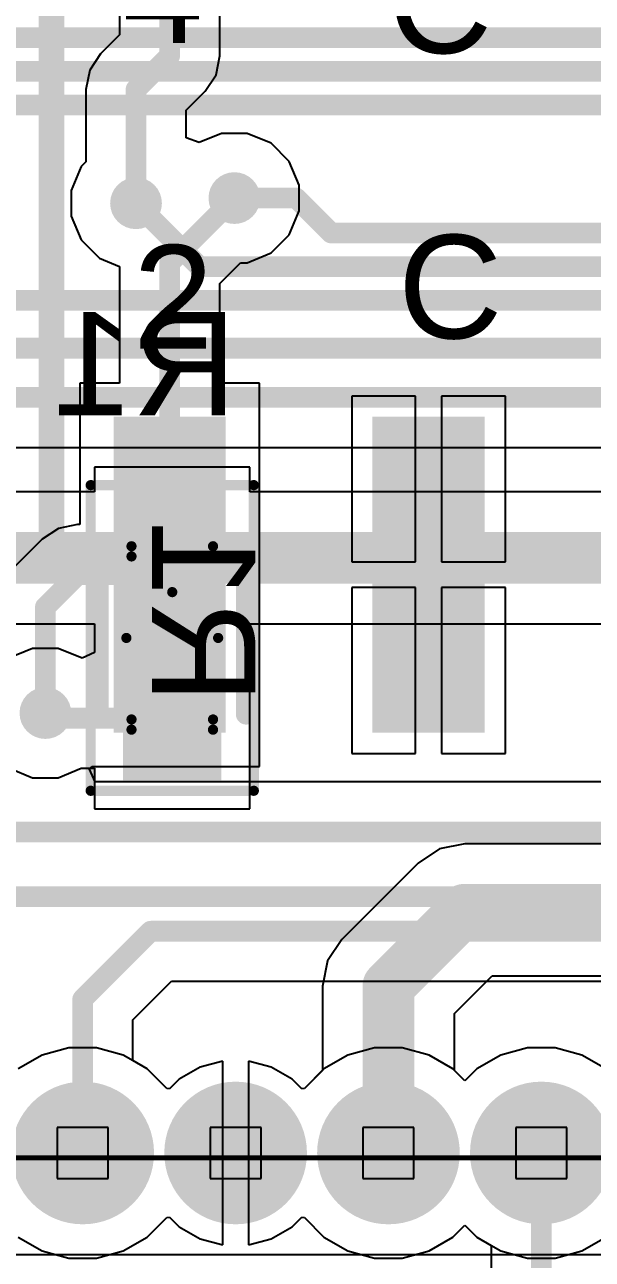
# Model space of a CAD drawing. Header units: inches. Extents: x -0.27 to 1.97, y -0.26 to 0.99.
# Drawn here: x 0.824 to 1.0433, y 0.1569 to 0.634 of the extents above; entities that cross this region are included whole.
import ezdxf

# ---------------------------------------------------------------- set-up
doc = ezdxf.new("R2010")
doc.units = ezdxf.units.IN
doc.header["$MEASUREMENT"] = 0
for name, color, linetype in [('Bottom Layer', 5, 'Continuous'), ('Bottom Overlay', 54, 'Continuous'), ('Bottom Paste', 16, 'Continuous'), ('Bottom Solder', 6, 'Continuous'), ('Mechanical 10', 56, 'Continuous'), ('Mechanical 12', 56, 'Continuous'), ('Mechanical 14', 56, 'Continuous'), ('Mechanical 15', 56, 'Continuous'), ('Mechanical 3', 76, 'Continuous'), ('Mechanical 6', 56, 'Continuous'), ('Multi-Layer', 9, 'Continuous'), ('Pad Holes', 156, 'Continuous'), ('Top Layer', 1, 'Continuous'), ('Top Overlay', 2, 'Continuous'), ('Top Paste', 8, 'Continuous'), ('Top Solder', 216, 'Continuous'), ('Via Holes', 16, 'Continuous')]:
    doc.layers.add(name, color=color, linetype=linetype)
doc.styles.add('Arial', font='', dxfattribs={"height": 0.2})
doc.styles.get('Arial').set_extended_font_data('Arial')

# ---------------------------------------------------------------- blocks, each defined once
blk = doc.blocks.new('SW_SMD_SM_STAR_10S_14')
at = {"layer": 'Top Layer'}
for points in [[(-0.119685, 0.212595), (-0.080315, 0.212595), (-0.080315, 0.094485), (-0.119685, 0.094485)], [(-0.019685, 0.212595), (0.019685, 0.212595), (0.019685, 0.094485), (-0.019685, 0.094485)], [(0.080315, 0.212595), (0.119685, 0.212595), (0.119685, 0.094485), (0.080315, 0.094485)], [(-0.119685, -0.094485), (-0.080315, -0.094485), (-0.080315, -0.212595), (-0.119685, -0.212595)], [(-0.019685, -0.094485), (0.019685, -0.094485), (0.019685, -0.212595), (-0.019685, -0.212595)], [(0.080315, -0.094485), (0.119685, -0.094485), (0.119685, -0.212595), (0.080315, -0.212595)]]:
    blk.add_hatch(color=1, dxfattribs=at).paths.add_polyline_path(points)
at = {"layer": 'Top Paste'}
for points in [[(-0.119685, 0.212595), (-0.080315, 0.212595), (-0.080315, 0.094485), (-0.119685, 0.094485)], [(-0.019685, 0.212595), (0.019685, 0.212595), (0.019685, 0.094485), (-0.019685, 0.094485)], [(0.080315, 0.212595), (0.119685, 0.212595), (0.119685, 0.094485), (0.080315, 0.094485)], [(-0.119685, -0.094485), (-0.080315, -0.094485), (-0.080315, -0.212595), (-0.119685, -0.212595)], [(-0.019685, -0.094485), (0.019685, -0.094485), (0.019685, -0.212595), (-0.019685, -0.212595)], [(0.080315, -0.094485), (0.119685, -0.094485), (0.119685, -0.212595), (0.080315, -0.212595)]]:
    blk.add_hatch(color=8, dxfattribs=at).paths.add_polyline_path(points)
at = {"layer": 'Top Solder'}
for points in [[(-0.121654, 0.214564), (-0.078346, 0.214564), (-0.078346, 0.092516), (-0.121654, 0.092516)], [(-0.021654, 0.214564), (0.021654, 0.214564), (0.021654, 0.092516), (-0.021654, 0.092516)], [(0.078346, 0.214564), (0.121654, 0.214564), (0.121654, 0.092516), (0.078346, 0.092516)], [(-0.121654, -0.092516), (-0.078346, -0.092516), (-0.078346, -0.214564), (-0.121654, -0.214564)], [(-0.021654, -0.092516), (0.021654, -0.092516), (0.021654, -0.214564), (-0.021654, -0.214564)], [(0.078346, -0.092516), (0.121654, -0.092516), (0.121654, -0.214564), (0.078346, -0.214564)]]:
    blk.add_hatch(color=216, dxfattribs=at).paths.add_polyline_path(points)
at = {"layer": 'Top Overlay'}
for points in [[(0.14174, 0.17323, 0.01, 0.01, 1), (0.13386, 0.17323, 0.01, 0.01, 1)], [(0.13136, 0.17323, 0.005, 0.005, 1), (0.13636, 0.17323, 0.005, 0.005, 1)], [(0.13924, 0.17323, 0.005, 0.005, 1), (0.14424, 0.17323, 0.005, 0.005, 1)], [(-0.148169, 0.145669, 0.005, 0.005, 1), (-0.143169, 0.145669, 0.005, 0.005, 1)], [(-0.148169, 0.145669, 0.005, 0.005, 1), (-0.143169, 0.145669, 0.005, 0.005, 1)], [(-0.131285, 0.145669, 0.005, 0.005, 1), (-0.126285, 0.145669, 0.005, 0.005, 1)], [(-0.073715, 0.145669, 0.005, 0.005, 1), (-0.068715, 0.145669, 0.005, 0.005, 1)], [(-0.031285, 0.145669, 0.005, 0.005, 1), (-0.026285, 0.145669, 0.005, 0.005, 1)], [(0.026285, 0.145669, 0.005, 0.005, 1), (0.031285, 0.145669, 0.005, 0.005, 1)], [(0.068715, 0.145669, 0.005, 0.005, 1), (0.073715, 0.145669, 0.005, 0.005, 1)], [(0.126285, 0.145669, 0.005, 0.005, 1), (0.131285, 0.145669, 0.005, 0.005, 1)], [(0.143169, 0.145669, 0.005, 0.005, 1), (0.148169, 0.145669, 0.005, 0.005, 1)], [(0.143169, 0.145669, 0.005, 0.005, 1), (0.148169, 0.145669, 0.005, 0.005, 1)], [(-0.148169, -0.145669, 0.005, 0.005, 1), (-0.143169, -0.145669, 0.005, 0.005, 1)], [(-0.148169, -0.145669, 0.005, 0.005, 1), (-0.143169, -0.145669, 0.005, 0.005, 1)], [(-0.131285, -0.145669, 0.005, 0.005, 1), (-0.126285, -0.145669, 0.005, 0.005, 1)], [(-0.073715, -0.145669, 0.005, 0.005, 1), (-0.068715, -0.145669, 0.005, 0.005, 1)], [(-0.031285, -0.145669, 0.005, 0.005, 1), (-0.026285, -0.145669, 0.005, 0.005, 1)], [(0.026285, -0.145669, 0.005, 0.005, 1), (0.031285, -0.145669, 0.005, 0.005, 1)], [(0.068715, -0.145669, 0.005, 0.005, 1), (0.073715, -0.145669, 0.005, 0.005, 1)], [(0.126285, -0.145669, 0.005, 0.005, 1), (0.131285, -0.145669, 0.005, 0.005, 1)], [(0.143169, -0.145669, 0.005, 0.005, 1), (0.148169, -0.145669, 0.005, 0.005, 1)], [(0.143169, -0.145669, 0.005, 0.005, 1), (0.148169, -0.145669, 0.005, 0.005, 1)]]:
    blk.add_lwpolyline(points, format="xyseb", close=True, dxfattribs=at)
for points in [[(-0.145669, 0.145669, 0.01, 0.01, 0), (-0.128785, 0.145669, 0.01, 0.01, 0)], [(-0.145669, -0.145669, 0.01, 0.01, 0), (-0.145669, 0.145669, 0.01, 0.01, 0)], [(-0.071215, 0.145669, 0.01, 0.01, 0), (-0.028785, 0.145669, 0.01, 0.01, 0)], [(0.028785, 0.145669, 0.01, 0.01, 0), (0.071215, 0.145669, 0.01, 0.01, 0)], [(0.128785, 0.145669, 0.01, 0.01, 0), (0.145669, 0.145669, 0.01, 0.01, 0)], [(0.145669, -0.145669, 0.01, 0.01, 0), (0.145669, 0.145669, 0.01, 0.01, 0)], [(-0.145669, -0.145669, 0.01, 0.01, 0), (-0.128785, -0.145669, 0.01, 0.01, 0)], [(-0.071215, -0.145669, 0.01, 0.01, 0), (-0.028785, -0.145669, 0.01, 0.01, 0)], [(0.028785, -0.145669, 0.01, 0.01, 0), (0.071215, -0.145669, 0.01, 0.01, 0)], [(0.128785, -0.145669, 0.01, 0.01, 0), (0.145669, -0.145669, 0.01, 0.01, 0)]]:
    blk.add_lwpolyline(points, format="xyseb", dxfattribs=at)
at = {"layer": 'Top Overlay', "style": 'Arial'}
for s, p in [('4', (-0.11811, 0.051957)), ('C', (-0.01575, 0.048017)), ('1', (0.09449, 0.048017)), ('C', (-0.01181, -0.062223)), ('8', (0.09055, -0.062223)), ('2', (-0.11417, -0.066153))]:
    blk.add_text(s, height=0.04, dxfattribs=at).set_placement(p)
blk = doc.blocks.new('RESC1608X055N_0603_B_31')
at = {"layer": 'Bottom Layer'}
for points in [[(-0.05098, 0.015), (-0.01098, 0.015), (-0.01098, -0.015), (-0.05098, -0.015)], [(0.01098, 0.015), (0.05098, 0.015), (0.05098, -0.015), (0.01098, -0.015)]]:
    blk.add_hatch(color=5, dxfattribs=at).paths.add_polyline_path(points)
at = {"layer": 'Bottom Paste'}
for points in [[(-0.05098, 0.015), (-0.01098, 0.015), (-0.01098, -0.015), (-0.05098, -0.015)], [(0.01098, 0.015), (0.05098, 0.015), (0.05098, -0.015), (0.01098, -0.015)]]:
    blk.add_hatch(color=16, dxfattribs=at).paths.add_polyline_path(points)
at = {"layer": 'Bottom Solder'}
for points in [[(-0.05498, 0.019), (-0.00698, 0.019), (-0.00698, -0.019), (-0.05498, -0.019)], [(0.00698, 0.019), (0.05498, 0.019), (0.05498, -0.019), (0.00698, -0.019)]]:
    blk.add_hatch(color=6, dxfattribs=at).paths.add_polyline_path(points)
at = {"layer": 'Mechanical 3'}
h = blk.add_hatch(color=76, dxfattribs=at)
edge = h.paths.add_edge_path()
edge.add_arc((0, 0), 0.005, 0, 360)
at = {"layer": 'Bottom Overlay'}
for points in [[(-0.02953, 0.02854, 0.00787, 0.00787, 0), (0.02953, 0.02854, 0.00787, 0.00787, 0)], [(-0.02953, -0.02854, 0.00787, 0.00787, 0), (0.02953, -0.02854, 0.00787, 0.00787, 0)]]:
    blk.add_lwpolyline(points, format="xyseb", dxfattribs=at)
for points in [[(-0.0315, 0.02854, 0.00394, 0.00394, 1), (-0.02756, 0.02854, 0.00394, 0.00394, 1)], [(0.02756, 0.02854, 0.00394, 0.00394, 1), (0.0315, 0.02854, 0.00394, 0.00394, 1)], [(-0.0315, -0.02854, 0.00394, 0.00394, 1), (-0.02756, -0.02854, 0.00394, 0.00394, 1)], [(0.02756, -0.02854, 0.00394, 0.00394, 1), (0.0315, -0.02854, 0.00394, 0.00394, 1)]]:
    blk.add_lwpolyline(points, format="xyseb", close=True, dxfattribs=at)
at = {"layer": 'Mechanical 10'}
for points in [[(-0.03543, 0.01575, 0.00394, 0.00394, 0), (0.03543, 0.01575, 0.00394, 0.00394, 0)], [(-0.03543, 0.01575, 0.00394, 0.00394, 0), (-0.03543, -0.01575, 0.00394, 0.00394, 0)], [(0.03543, 0.01575, 0.00394, 0.00394, 0), (0.03543, -0.01575, 0.00394, 0.00394, 0)], [(-0.03543, -0.01575, 0.00394, 0.00394, 0), (0.03543, -0.01575, 0.00394, 0.00394, 0)]]:
    blk.add_lwpolyline(points, format="xyseb", dxfattribs=at)
for points in [[(-0.03642, 0.01575, 0.00197, 0.00197, 1), (-0.03445, 0.01575, 0.00197, 0.00197, 1)], [(-0.03642, 0.01575, 0.00197, 0.00197, 1), (-0.03445, 0.01575, 0.00197, 0.00197, 1)], [(0.03445, 0.01575, 0.00197, 0.00197, 1), (0.03642, 0.01575, 0.00197, 0.00197, 1)], [(0.03445, 0.01575, 0.00197, 0.00197, 1), (0.03642, 0.01575, 0.00197, 0.00197, 1)], [(-0.03642, -0.01575, 0.00197, 0.00197, 1), (-0.03445, -0.01575, 0.00197, 0.00197, 1)], [(-0.03642, -0.01575, 0.00197, 0.00197, 1), (-0.03445, -0.01575, 0.00197, 0.00197, 1)], [(0.03445, -0.01575, 0.00197, 0.00197, 1), (0.03642, -0.01575, 0.00197, 0.00197, 1)], [(0.03445, -0.01575, 0.00197, 0.00197, 1), (0.03642, -0.01575, 0.00197, 0.00197, 1)]]:
    blk.add_lwpolyline(points, format="xyseb", close=True, dxfattribs=at)
at = {"layer": 'Mechanical 12'}
for points in [[(-0.03149, 0.01574, 0.00394, 0.00394, 0), (0.0315, 0.01574, 0.00394, 0.00394, 0)], [(-0.03149, 0.01574, 0.00394, 0.00394, 0), (-0.03149, -0.01575, 0.00394, 0.00394, 0)], [(0.0315, 0.01574, 0.00394, 0.00394, 0), (0.0315, -0.01575, 0.00394, 0.00394, 0)], [(-0.03149, -0.01575, 0.00394, 0.00394, 0), (0.0315, -0.01575, 0.00394, 0.00394, 0)]]:
    blk.add_lwpolyline(points, format="xyseb", dxfattribs=at)
for points in [[(-0.03248, 0.01574, 0.00197, 0.00197, 1), (-0.03051, 0.01574, 0.00197, 0.00197, 1)], [(-0.03248, 0.01574, 0.00197, 0.00197, 1), (-0.03051, 0.01574, 0.00197, 0.00197, 1)], [(0.03052, 0.01574, 0.00197, 0.00197, 1), (0.03248, 0.01574, 0.00197, 0.00197, 1)], [(0.03052, 0.01574, 0.00197, 0.00197, 1), (0.03248, 0.01574, 0.00197, 0.00197, 1)], [(-0.03248, -0.01575, 0.00197, 0.00197, 1), (-0.03051, -0.01575, 0.00197, 0.00197, 1)], [(-0.03248, -0.01575, 0.00197, 0.00197, 1), (-0.03051, -0.01575, 0.00197, 0.00197, 1)], [(0.03052, -0.01575, 0.00197, 0.00197, 1), (0.03248, -0.01575, 0.00197, 0.00197, 1)], [(0.03052, -0.01575, 0.00197, 0.00197, 1), (0.03248, -0.01575, 0.00197, 0.00197, 1)]]:
    blk.add_lwpolyline(points, format="xyseb", close=True, dxfattribs=at)
at = {"layer": 'Mechanical 14'}
for points in [[(-0.05906, 0.0315, 0.00394, 0.00394, 0), (0.05906, 0.0315, 0.00394, 0.00394, 0)], [(-0.05906, 0.0315, 0.00394, 0.00394, 0), (-0.05906, -0.0315, 0.00394, 0.00394, 0)], [(0.05906, 0.0315, 0.00394, 0.00394, 0), (0.05906, -0.0315, 0.00394, 0.00394, 0)], [(0, 0.01772, 0.00394, 0.00394, 0), (0, -0.01772, 0.00394, 0.00394, 0)], [(-0.01772, 0, 0.00394, 0.00394, 0), (0.01772, 0, 0.00394, 0.00394, 0)], [(-0.05906, -0.0315, 0.00394, 0.00394, 0), (0.05906, -0.0315, 0.00394, 0.00394, 0)]]:
    blk.add_lwpolyline(points, format="xyseb", dxfattribs=at)
for points in [[(-0.06004, 0.0315, 0.00197, 0.00197, 1), (-0.05807, 0.0315, 0.00197, 0.00197, 1)], [(-0.06004, 0.0315, 0.00197, 0.00197, 1), (-0.05807, 0.0315, 0.00197, 0.00197, 1)], [(0.05807, 0.0315, 0.00197, 0.00197, 1), (0.06004, 0.0315, 0.00197, 0.00197, 1)], [(0.05807, 0.0315, 0.00197, 0.00197, 1), (0.06004, 0.0315, 0.00197, 0.00197, 1)], [(-0.00098, 0.01772, 0.00197, 0.00197, 1), (0.00098, 0.01772, 0.00197, 0.00197, 1)], [(-0.0187, 0, 0.00197, 0.00197, 1), (-0.01673, 0, 0.00197, 0.00197, 1)], [(0.01673, 0, 0.00197, 0.00197, 1), (0.0187, 0, 0.00197, 0.00197, 1)], [(-0.00098, -0.01772, 0.00197, 0.00197, 1), (0.00098, -0.01772, 0.00197, 0.00197, 1)], [(-0.06004, -0.0315, 0.00197, 0.00197, 1), (-0.05807, -0.0315, 0.00197, 0.00197, 1)], [(-0.06004, -0.0315, 0.00197, 0.00197, 1), (-0.05807, -0.0315, 0.00197, 0.00197, 1)], [(0.05807, -0.0315, 0.00197, 0.00197, 1), (0.06004, -0.0315, 0.00197, 0.00197, 1)], [(0.05807, -0.0315, 0.00197, 0.00197, 1), (0.06004, -0.0315, 0.00197, 0.00197, 1)]]:
    blk.add_lwpolyline(points, format="xyseb", close=True, dxfattribs=at)
at = {"layer": 'Mechanical 10', "style": 'Arial', "text_generation_flag": 2}
blk.add_text('R1', height=0.04, rotation=180, dxfattribs=at).set_placement((-0.02559, 0.00787))
blk = doc.blocks.new('CONN_TH_8P_P1_50_HCTL_HC_ZH1_5_8AW_B_32')
at = {"layer": 'Bottom Layer'}
blk.add_hatch(color=5, dxfattribs=at).paths.add_polyline_path([(-0.23229, 0.02559), (-0.1811, 0.02559), (-0.1811, -0.02559), (-0.23229, -0.02559)])
h = blk.add_hatch(color=5, dxfattribs=at)
edge = h.paths.add_edge_path()
edge.add_arc((-0.14763, 0), 0.02559, 0, 360)
h = blk.add_hatch(color=5, dxfattribs=at)
edge = h.paths.add_edge_path()
edge.add_arc((-0.08858, 0), 0.02559, 0, 360)
h = blk.add_hatch(color=5, dxfattribs=at)
edge = h.paths.add_edge_path()
edge.add_arc((-0.02952, 0), 0.02559, 0, 360)
h = blk.add_hatch(color=5, dxfattribs=at)
edge = h.paths.add_edge_path()
edge.add_arc((0.02952, 0), 0.02559, 0, 360)
h = blk.add_hatch(color=5, dxfattribs=at)
edge = h.paths.add_edge_path()
edge.add_arc((0.08859, 0), 0.02559, 0, 360)
h = blk.add_hatch(color=5, dxfattribs=at)
edge = h.paths.add_edge_path()
edge.add_arc((0.14763, 0), 0.02559, 0, 360)
h = blk.add_hatch(color=5, dxfattribs=at)
edge = h.paths.add_edge_path()
edge.add_arc((0.2067, 0), 0.02559, 0, 360)
at = {"layer": 'Bottom Solder'}
blk.add_hatch(color=6, dxfattribs=at).paths.add_polyline_path([(-0.23425, 0.02756), (-0.17914, 0.02756), (-0.17914, -0.02756), (-0.23425, -0.02756)])
h = blk.add_hatch(color=6, dxfattribs=at)
edge = h.paths.add_edge_path()
edge.add_arc((-0.14763, 0), 0.02756, 0, 360)
h = blk.add_hatch(color=6, dxfattribs=at)
edge = h.paths.add_edge_path()
edge.add_arc((-0.08858, 0), 0.02756, 0, 360)
h = blk.add_hatch(color=6, dxfattribs=at)
edge = h.paths.add_edge_path()
edge.add_arc((-0.02952, 0), 0.02756, 0, 360)
h = blk.add_hatch(color=6, dxfattribs=at)
edge = h.paths.add_edge_path()
edge.add_arc((0.02952, 0), 0.02756, 0, 360)
h = blk.add_hatch(color=6, dxfattribs=at)
edge = h.paths.add_edge_path()
edge.add_arc((0.08859, 0), 0.02756, 0, 360)
h = blk.add_hatch(color=6, dxfattribs=at)
edge = h.paths.add_edge_path()
edge.add_arc((0.14763, 0), 0.02756, 0, 360)
h = blk.add_hatch(color=6, dxfattribs=at)
edge = h.paths.add_edge_path()
edge.add_arc((0.2067, 0), 0.02756, 0, 360)
at = {"layer": 'Multi-Layer'}
blk.add_hatch(color=9, dxfattribs=at).paths.add_polyline_path([(-0.23229, 0.02559), (-0.1811, 0.02559), (-0.1811, -0.02559), (-0.23229, -0.02559)])
h = blk.add_hatch(color=9, dxfattribs=at)
edge = h.paths.add_edge_path()
edge.add_arc((-0.14763, 0), 0.02559, 0, 360)
h = blk.add_hatch(color=9, dxfattribs=at)
edge = h.paths.add_edge_path()
edge.add_arc((-0.08858, 0), 0.02559, 0, 360)
h = blk.add_hatch(color=9, dxfattribs=at)
edge = h.paths.add_edge_path()
edge.add_arc((-0.02952, 0), 0.02559, 0, 360)
h = blk.add_hatch(color=9, dxfattribs=at)
edge = h.paths.add_edge_path()
edge.add_arc((0.02952, 0), 0.02559, 0, 360)
h = blk.add_hatch(color=9, dxfattribs=at)
edge = h.paths.add_edge_path()
edge.add_arc((0.08859, 0), 0.02559, 0, 360)
h = blk.add_hatch(color=9, dxfattribs=at)
edge = h.paths.add_edge_path()
edge.add_arc((0.14763, 0), 0.02559, 0, 360)
h = blk.add_hatch(color=9, dxfattribs=at)
edge = h.paths.add_edge_path()
edge.add_arc((0.2067, 0), 0.02559, 0, 360)
at = {"layer": 'Pad Holes'}
h = blk.add_hatch(color=7, dxfattribs=at)
edge = h.paths.add_edge_path()
edge.add_arc((-0.20669, 0), 0.01575, 0, 360)
h = blk.add_hatch(color=7, dxfattribs=at)
edge = h.paths.add_edge_path()
edge.add_arc((-0.14763, 0), 0.01575, 0, 360)
h = blk.add_hatch(color=7, dxfattribs=at)
edge = h.paths.add_edge_path()
edge.add_arc((-0.08858, 0), 0.01575, 0, 360)
h = blk.add_hatch(color=7, dxfattribs=at)
edge = h.paths.add_edge_path()
edge.add_arc((-0.02952, 0), 0.01575, 0, 360)
h = blk.add_hatch(color=7, dxfattribs=at)
edge = h.paths.add_edge_path()
edge.add_arc((0.02952, 0), 0.01575, 0, 360)
h = blk.add_hatch(color=7, dxfattribs=at)
edge = h.paths.add_edge_path()
edge.add_arc((0.08859, 0), 0.01575, 0, 360)
h = blk.add_hatch(color=7, dxfattribs=at)
edge = h.paths.add_edge_path()
edge.add_arc((0.14763, 0), 0.01575, 0, 360)
h = blk.add_hatch(color=7, dxfattribs=at)
edge = h.paths.add_edge_path()
edge.add_arc((0.2067, 0), 0.01575, 0, 360)
at = {"layer": 'Top Layer'}
blk.add_hatch(color=1, dxfattribs=at).paths.add_polyline_path([(-0.23229, 0.02559), (-0.1811, 0.02559), (-0.1811, -0.02559), (-0.23229, -0.02559)])
h = blk.add_hatch(color=1, dxfattribs=at)
edge = h.paths.add_edge_path()
edge.add_arc((-0.14763, 0), 0.02559, 0, 360)
h = blk.add_hatch(color=1, dxfattribs=at)
edge = h.paths.add_edge_path()
edge.add_arc((-0.08858, 0), 0.02559, 0, 360)
h = blk.add_hatch(color=1, dxfattribs=at)
edge = h.paths.add_edge_path()
edge.add_arc((-0.02952, 0), 0.02559, 0, 360)
h = blk.add_hatch(color=1, dxfattribs=at)
edge = h.paths.add_edge_path()
edge.add_arc((0.02952, 0), 0.02559, 0, 360)
h = blk.add_hatch(color=1, dxfattribs=at)
edge = h.paths.add_edge_path()
edge.add_arc((0.08859, 0), 0.02559, 0, 360)
h = blk.add_hatch(color=1, dxfattribs=at)
edge = h.paths.add_edge_path()
edge.add_arc((0.14763, 0), 0.02559, 0, 360)
h = blk.add_hatch(color=1, dxfattribs=at)
edge = h.paths.add_edge_path()
edge.add_arc((0.2067, 0), 0.02559, 0, 360)
at = {"layer": 'Top Solder'}
blk.add_hatch(color=216, dxfattribs=at).paths.add_polyline_path([(-0.23425, 0.02756), (-0.17914, 0.02756), (-0.17914, -0.02756), (-0.23425, -0.02756)])
h = blk.add_hatch(color=216, dxfattribs=at)
edge = h.paths.add_edge_path()
edge.add_arc((-0.14763, 0), 0.02756, 0, 360)
h = blk.add_hatch(color=216, dxfattribs=at)
edge = h.paths.add_edge_path()
edge.add_arc((-0.08858, 0), 0.02756, 0, 360)
h = blk.add_hatch(color=216, dxfattribs=at)
edge = h.paths.add_edge_path()
edge.add_arc((-0.02952, 0), 0.02756, 0, 360)
h = blk.add_hatch(color=216, dxfattribs=at)
edge = h.paths.add_edge_path()
edge.add_arc((0.02952, 0), 0.02756, 0, 360)
h = blk.add_hatch(color=216, dxfattribs=at)
edge = h.paths.add_edge_path()
edge.add_arc((0.08859, 0), 0.02756, 0, 360)
h = blk.add_hatch(color=216, dxfattribs=at)
edge = h.paths.add_edge_path()
edge.add_arc((0.14763, 0), 0.02756, 0, 360)
h = blk.add_hatch(color=216, dxfattribs=at)
edge = h.paths.add_edge_path()
edge.add_arc((0.2067, 0), 0.02756, 0, 360)
at = {"layer": 'Bottom Overlay'}
for points in [[(0.26575, 0.18701, 0.01, 0.01, 0), (-0.26575, 0.18701, 0.01, 0.01, 0)], [(-0.26575, 0.18701, 0.01, 0.01, 0), (-0.26575, 0, 0.01, 0.01, 0)], [(0.26791, 0.18701, 0.01, 0.01, 0), (0.26791, 0, 0.01, 0.01, 0)], [(-0.17783, 0.15, 0.01, 0.01, 0), (-0.22284, 0.15, 0.01, 0.01, 0)], [(-0.22284, 0.15, 0.01, 0.01, 0), (-0.22284, 0.1, 0.01, 0.01, 0)], [(-0.17783, 0.15, 0.01, 0.01, 0), (-0.17783, 0.1, 0.01, 0.01, 0)], [(0.22501, 0.15, 0.01, 0.01, 0), (0.18, 0.15, 0.01, 0.01, 0)], [(0.18, 0.15, 0.01, 0.01, 0), (0.18, 0.1, 0.01, 0.01, 0)], [(0.22501, 0.15, 0.01, 0.01, 0), (0.22501, 0.1, 0.01, 0.01, 0)], [(-0.17783, 0.1, 0.01, 0.01, 0), (-0.22284, 0.1, 0.01, 0.01, 0)], [(0.22501, 0.1, 0.01, 0.01, 0), (0.18, 0.1, 0.01, 0.01, 0)], [(-0.24139, 0, 0.01, 0.01, 0), (-0.26575, 0, 0.01, 0.01, 0)], [(0.26791, 0, 0.01, 0.01, 0), (0.24355, 0, 0.01, 0.01, 0)]]:
    blk.add_lwpolyline(points, format="xyseb", dxfattribs=at)
for points in [[(-0.26825, 0.18701, 0.005, 0.005, 1), (-0.26325, 0.18701, 0.005, 0.005, 1)], [(-0.26825, 0.18701, 0.005, 0.005, 1), (-0.26325, 0.18701, 0.005, 0.005, 1)], [(0.26325, 0.18701, 0.005, 0.005, 1), (0.26825, 0.18701, 0.005, 0.005, 1)], [(0.26541, 0.18701, 0.005, 0.005, 1), (0.27041, 0.18701, 0.005, 0.005, 1)], [(-0.22534, 0.15, 0.005, 0.005, 1), (-0.22034, 0.15, 0.005, 0.005, 1)], [(-0.22534, 0.15, 0.005, 0.005, 1), (-0.22034, 0.15, 0.005, 0.005, 1)], [(-0.18033, 0.15, 0.005, 0.005, 1), (-0.17533, 0.15, 0.005, 0.005, 1)], [(-0.18033, 0.15, 0.005, 0.005, 1), (-0.17533, 0.15, 0.005, 0.005, 1)], [(0.1775, 0.15, 0.005, 0.005, 1), (0.18251, 0.15, 0.005, 0.005, 1)], [(0.1775, 0.15, 0.005, 0.005, 1), (0.18251, 0.15, 0.005, 0.005, 1)], [(0.22251, 0.15, 0.005, 0.005, 1), (0.22751, 0.15, 0.005, 0.005, 1)], [(0.22251, 0.15, 0.005, 0.005, 1), (0.22751, 0.15, 0.005, 0.005, 1)], [(-0.22534, 0.1, 0.005, 0.005, 1), (-0.22034, 0.1, 0.005, 0.005, 1)], [(-0.22534, 0.1, 0.005, 0.005, 1), (-0.22034, 0.1, 0.005, 0.005, 1)], [(-0.18033, 0.1, 0.005, 0.005, 1), (-0.17533, 0.1, 0.005, 0.005, 1)], [(-0.18033, 0.1, 0.005, 0.005, 1), (-0.17533, 0.1, 0.005, 0.005, 1)], [(0.1775, 0.1, 0.005, 0.005, 1), (0.18251, 0.1, 0.005, 0.005, 1)], [(0.1775, 0.1, 0.005, 0.005, 1), (0.18251, 0.1, 0.005, 0.005, 1)], [(0.22251, 0.1, 0.005, 0.005, 1), (0.22751, 0.1, 0.005, 0.005, 1)], [(0.22251, 0.1, 0.005, 0.005, 1), (0.22751, 0.1, 0.005, 0.005, 1)], [(-0.26825, 0, 0.005, 0.005, 1), (-0.26325, 0, 0.005, 0.005, 1)], [(-0.26825, 0, 0.005, 0.005, 1), (-0.26325, 0, 0.005, 0.005, 1)], [(-0.24389, 0, 0.005, 0.005, 1), (-0.23889, 0, 0.005, 0.005, 1)], [(0.24105, 0, 0.005, 0.005, 1), (0.24605, 0, 0.005, 0.005, 1)], [(0.26541, 0, 0.005, 0.005, 1), (0.27041, 0, 0.005, 0.005, 1)], [(0.26541, 0, 0.005, 0.005, 1), (0.27041, 0, 0.005, 0.005, 1)]]:
    blk.add_lwpolyline(points, format="xyseb", close=True, dxfattribs=at)
at = {"layer": 'Mechanical 15'}
for p, q in [((-0.2683, 0.18689), (-0.26755, 0.18869)), ((-0.26755, 0.18508), (-0.2683, 0.18689)), ((-0.2683, 0.18689), (-0.2683, 0.18689)), ((-0.2683, 0.18689), (-0.2683, 0.18689)), ((-0.26755, 0.18869), (-0.26574, 0.18944)), ((-0.26574, 0.18944), (-0.26393, 0.18869)), ((-0.26393, 0.18869), (-0.26318, 0.18689)), ((-0.26318, 0.18689), (-0.26393, 0.18508)), ((-0.26318, 0.18689), (-0.26318, 0.18689)), ((-0.26318, 0.18689), (-0.26318, 0.18689)), ((-0.26574, 0.18433), (-0.26755, 0.18508)), ((-0.26393, 0.18508), (-0.26574, 0.18433)), ((-0.21654, 0.00984), (-0.21654, -0.00984)), ((-0.19685, 0.00984), (-0.21654, 0.00984)), ((-0.19685, -0.00984), (-0.19685, 0.00984)), ((-0.15748, 0.00984), (-0.15748, -0.00984)), ((-0.13779, 0.00984), (-0.15748, 0.00984)), ((-0.13779, -0.00984), (-0.13779, 0.00984)), ((-0.09843, 0.00984), (-0.09843, -0.00984)), ((-0.07874, 0.00984), (-0.09843, 0.00984)), ((-0.07874, -0.00984), (-0.07874, 0.00984)), ((-0.03937, 0.00984), (-0.03937, -0.00984)), ((-0.01968, 0.00984), (-0.03937, 0.00984)), ((-0.01968, -0.00984), (-0.01968, 0.00984)), ((0.01968, 0.00984), (0.01968, -0.00984)), ((0.03937, 0.00984), (0.01968, 0.00984)), ((0.03937, -0.00984), (0.03937, 0.00984)), ((0.07874, 0.00984), (0.07874, -0.00984)), ((0.09843, 0.00984), (0.07874, 0.00984)), ((0.09843, -0.00984), (0.09843, 0.00984)), ((0.13779, 0.00984), (0.13779, -0.00984)), ((0.15748, 0.00984), (0.13779, 0.00984)), ((0.15748, -0.00984), (0.15748, 0.00984)), ((0.19685, 0.00984), (0.19685, -0.00984)), ((0.21654, 0.00984), (0.19685, 0.00984)), ((0.21654, -0.00984), (0.21654, 0.00984)), ((-0.21654, -0.00984), (-0.19685, -0.00984)), ((-0.15748, -0.00984), (-0.13779, -0.00984)), ((-0.09843, -0.00984), (-0.07874, -0.00984)), ((-0.03937, -0.00984), (-0.01968, -0.00984)), ((0.01968, -0.00984), (0.03937, -0.00984)), ((0.07874, -0.00984), (0.09843, -0.00984)), ((0.13779, -0.00984), (0.15748, -0.00984)), ((0.19685, -0.00984), (0.21654, -0.00984))]:
    blk.add_line(p, q, dxfattribs=at)
for points in [[(-0.26574, 0.18689, 0.002, 0.002, 0), (-0.26574, 0.00185, 0.002, 0.002, 0)], [(0.26576, 0.18689, 0.002, 0.002, 0), (-0.26574, 0.18689, 0.002, 0.002, 0)], [(0.26576, 0.18689, 0.002, 0.002, 0), (0.26576, 0.00185, 0.002, 0.002, 0)], [(0.26576, 0.00185, 0.002, 0.002, 0), (-0.26574, 0.00185, 0.002, 0.002, 0)]]:
    blk.add_lwpolyline(points, format="xyseb", dxfattribs=at)
for points in [[(-0.26624, 0.18689, 0.001, 0.001, 1), (-0.26524, 0.18689, 0.001, 0.001, 1)], [(-0.26624, 0.18689, 0.001, 0.001, 1), (-0.26524, 0.18689, 0.001, 0.001, 1)], [(0.26526, 0.18689, 0.001, 0.001, 1), (0.26626, 0.18689, 0.001, 0.001, 1)], [(0.26526, 0.18689, 0.001, 0.001, 1), (0.26626, 0.18689, 0.001, 0.001, 1)], [(-0.26624, 0.00185, 0.001, 0.001, 1), (-0.26524, 0.00185, 0.001, 0.001, 1)], [(-0.26624, 0.00185, 0.001, 0.001, 1), (-0.26524, 0.00185, 0.001, 0.001, 1)], [(0.26526, 0.00185, 0.001, 0.001, 1), (0.26626, 0.00185, 0.001, 0.001, 1)], [(0.26526, 0.00185, 0.001, 0.001, 1), (0.26626, 0.00185, 0.001, 0.001, 1)]]:
    blk.add_lwpolyline(points, format="xyseb", close=True, dxfattribs=at)
at = {"layer": 'Mechanical 6'}
for p, q in [((-0.23622, 0.17716), (-0.25591, 0.17716)), ((-0.25591, 0.17716), (-0.25591, 0.03937)), ((-0.23622, 0.03937), (-0.23622, 0.17716)), ((0.23622, 0.17716), (0.25591, 0.17716)), ((0.23622, 0.03937), (0.23622, 0.17716)), ((0.25591, 0.17716), (0.25591, 0.03937)), ((-0.23622, 0.05906), (-0.23622, 0.03937)), ((0.23622, 0.05906), (-0.23622, 0.05906)), ((0.23622, 0.03937), (0.23622, 0.05906)), ((-0.25591, 0.03937), (-0.23622, 0.03937)), ((-0.23622, 0.03937), (0.23622, 0.03937)), ((0.25591, 0.03937), (0.23622, 0.03937))]:
    blk.add_line(p, q, dxfattribs=at)

msp = doc.modelspace()

# ---------------------------------------------------------------- hatches: boundary and pattern name
at = {"layer": 'Bottom Layer'}
h = msp.add_hatch(color=5, dxfattribs=at)
edge = h.paths.add_edge_path()
edge.add_arc((0.867, 0.565), 0.01, 0, 360)
h = msp.add_hatch(color=5, dxfattribs=at)
edge = h.paths.add_edge_path()
edge.add_arc((0.905, 0.567), 0.01, 0, 360)
h = msp.add_hatch(color=5, dxfattribs=at)
edge = h.paths.add_edge_path()
edge.add_arc((0.832, 0.368), 0.01, 0, 360)
at = {"layer": 'Top Layer'}
h = msp.add_hatch(color=1, dxfattribs=at)
edge = h.paths.add_edge_path()
edge.add_arc((0.867, 0.565), 0.01, 0, 360)
h = msp.add_hatch(color=1, dxfattribs=at)
edge = h.paths.add_edge_path()
edge.add_arc((0.905, 0.567), 0.01, 0, 360)
h = msp.add_hatch(color=1, dxfattribs=at)
edge = h.paths.add_edge_path()
edge.add_arc((0.832, 0.368), 0.01, 0, 360)
at = {"layer": 'Via Holes'}
h = msp.add_hatch(color=7, dxfattribs=at)
edge = h.paths.add_edge_path()
edge.add_arc((0.905, 0.567), 0.006, 0, 360)
h = msp.add_hatch(color=7, dxfattribs=at)
edge = h.paths.add_edge_path()
edge.add_arc((0.867, 0.565), 0.006, 0, 360)
h = msp.add_hatch(color=7, dxfattribs=at)
edge = h.paths.add_edge_path()
edge.add_arc((0.832, 0.368), 0.006, 0, 360)

# ---------------------------------------------------------------- linework, layer by layer
at = {"layer": 'Bottom Layer'}
for p, q in [((0.562, 0.47063), (1.07246, 0.47063)), ((0.911, 0.463), (0.851, 0.463)), ((0.851, 0.463), (0.851, 0.45349)), ((0.911, 0.45349), (0.911, 0.463)), ((0.851, 0.45349), (0.792, 0.45349)), ((1.048, 0.45349), (0.911, 0.45349)), ((0.792, 0.40251), (0.851, 0.40251)), ((0.851, 0.40251), (0.851, 0.39143)), ((0.911, 0.33103), (0.911, 0.40251)), ((0.911, 0.40251), (1.048, 0.40251)), ((0.82703, 0.393), (0.81784, 0.38919)), ((0.83697, 0.393), (0.82703, 0.393)), ((0.84616, 0.38919), (0.83697, 0.393)), ((0.851, 0.39143), (0.84616, 0.38919)), ((0.81784, 0.34681), (0.82703, 0.343)), ((0.83697, 0.343), (0.84581, 0.34666)), ((0.84581, 0.34666), (0.851, 0.34666)), ((0.851, 0.34666), (0.851, 0.33103)), ((0.82703, 0.343), (0.83697, 0.343)), ((0.851, 0.33103), (0.911, 0.33103)), ((0.98425, 0.31555), (0.97598, 0.31002)), ((0.994, 0.31749), (0.98425, 0.31555)), ((1.23744, 0.31749), (0.994, 0.31749)), ((0.97598, 0.31002), (0.9465, 0.28054)), ((0.9465, 0.28054), (0.94097, 0.27227)), ((0.94097, 0.27227), (0.93903, 0.26252)), ((0.93903, 0.26252), (0.93903, 0.22991)), ((0.99001, 0.25196), (1.00456, 0.26651)), ((1.00456, 0.26651), (1.248, 0.26651)), ((0.99001, 0.22991), (0.99001, 0.25196)), ((0.84107, 0.23859), (0.83074, 0.23582)), ((0.85175, 0.23859), (0.84107, 0.23859)), ((0.86208, 0.23582), (0.85175, 0.23859)), ((1.01824, 0.23859), (1.00792, 0.23582)), ((1.02893, 0.23859), (1.01824, 0.23859)), ((1.03925, 0.23582), (1.02893, 0.23859)), ((0.83074, 0.23582), (0.82149, 0.23048)), ((0.87133, 0.23048), (0.86208, 0.23582)), ((1.00792, 0.23582), (0.99866, 0.23048)), ((1.04851, 0.23048), (1.03925, 0.23582)), ((0.87889, 0.22292), (0.87133, 0.23048)), ((0.89174, 0.23117), (0.88362, 0.22648)), ((0.90048, 0.23351), (0.89174, 0.23117)), ((0.90048, 0.198), (0.90048, 0.23351)), ((0.91921, 0.23117), (0.91048, 0.23351)), ((0.91048, 0.23351), (0.91048, 0.198)), ((0.92733, 0.22648), (0.91921, 0.23117)), ((0.93903, 0.22991), (0.93204, 0.22292)), ((0.99405, 0.22587), (0.99001, 0.22991)), ((0.99866, 0.23048), (0.99405, 0.22587)), ((0.88362, 0.22648), (0.87993, 0.22279)), ((0.93102, 0.22279), (0.92733, 0.22648)), ((0.87993, 0.22279), (0.87889, 0.22292)), ((0.93204, 0.22292), (0.93102, 0.22279)), ((0.90048, 0.16249), (0.90048, 0.198)), ((0.91048, 0.198), (0.91048, 0.16249)), ((0.87133, 0.16552), (0.87889, 0.17308)), ((0.87889, 0.17308), (0.87993, 0.17321)), ((0.87993, 0.17321), (0.88362, 0.16952)), ((0.92733, 0.16952), (0.93102, 0.17321)), ((0.93102, 0.17321), (0.93204, 0.17308)), ((0.93204, 0.17308), (0.9396, 0.16552)), ((0.88362, 0.16952), (0.89174, 0.16483)), ((0.91921, 0.16483), (0.92733, 0.16952)), ((0.98944, 0.16552), (0.99405, 0.17013)), ((0.99405, 0.17013), (0.99866, 0.16552)), ((0.82149, 0.16552), (0.83074, 0.16018)), ((0.86208, 0.16018), (0.87133, 0.16552)), ((0.89174, 0.16483), (0.90048, 0.16249)), ((0.91048, 0.16249), (0.91921, 0.16483)), ((0.9396, 0.16552), (0.94885, 0.16018)), ((0.98019, 0.16018), (0.98944, 0.16552)), ((0.99866, 0.16552), (1.00792, 0.16018)), ((1.03925, 0.16018), (1.04851, 0.16552)), ((0.83074, 0.16018), (0.84107, 0.15741)), ((0.85175, 0.15741), (0.86208, 0.16018)), ((0.94885, 0.16018), (0.95918, 0.15741)), ((0.96986, 0.15741), (0.98019, 0.16018)), ((1.00792, 0.16018), (1.01824, 0.15741)), ((1.02893, 0.15741), (1.03925, 0.16018)), ((0.84107, 0.15741), (0.85175, 0.15741)), ((0.95918, 0.15741), (0.96986, 0.15741)), ((1.01824, 0.15741), (1.02893, 0.15741))]:
    msp.add_line(p, q, dxfattribs=at)
for points in [[(0.309, 0.629, 0.008, 0.008, 0), (1.17638, 0.629, 0.008, 0.008, 0)], [(0.265, 0.616, 0.008, 0.008, 0), (1.171, 0.616, 0.008, 0.008, 0)], [(0.507, 0.603, 0.008, 0.008, 0), (1.162, 0.603, 0.008, 0.008, 0)], [(0.867, 0.565, 0.008, 0.008, 0), (0.8915, 0.5405, 0.008, 0.008, 0)], [(0.905, 0.567, 0.008, 0.008, 0), (0.9289, 0.567, 0.008, 0.008, 0)], [(0.9289, 0.567, 0.008, 0.008, 0), (0.9424, 0.5535, 0.008, 0.008, 0)], [(0.9424, 0.5535, 0.008, 0.008, 0), (1.1625, 0.5535, 0.008, 0.008, 0)], [(0.8915, 0.5405, 0.008, 0.008, 0), (1.15537, 0.5405, 0.008, 0.008, 0)], [(0.8165, 0.5275, 0.008, 0.008, 0), (1.1085, 0.5275, 0.008, 0.008, 0)], [(0.6, 0.509, 0.008, 0.008, 0), (1.09, 0.509, 0.008, 0.008, 0)], [(0.562, 0.49, 0.008, 0.008, 0), (1.081, 0.49, 0.008, 0.008, 0)], [(0.762, 0.428, 0.02, 0.02, 0), (0.881, 0.428, 0.02, 0.02, 0)], [(0.881, 0.428, 0.02, 0.02, 0), (1.078, 0.428, 0.02, 0.02, 0)], [(0.832, 0.368, 0.008, 0.008, 0), (0.83397, 0.36603, 0.008, 0.008, 0)], [(0.83397, 0.36603, 0.008, 0.008, 0), (0.881, 0.36603, 0.008, 0.008, 0)], [(0.96452, 0.26252, 0.02, 0.02, 0), (0.994, 0.292, 0.02, 0.02, 0)], [(0.994, 0.292, 0.02, 0.02, 0), (1.248, 0.292, 0.02, 0.02, 0)], [(0.96452, 0.198, 0.02, 0.02, 0), (0.96452, 0.26252, 0.02, 0.02, 0)]]:
    msp.add_lwpolyline(points, format="xyseb", dxfattribs=at)
for points in [[(0.865, 0.565, 0.004, 0.004, 1), (0.869, 0.565, 0.004, 0.004, 1)], [(0.903, 0.567, 0.004, 0.004, 1), (0.907, 0.567, 0.004, 0.004, 1)], [(0.9269, 0.567, 0.004, 0.004, 1), (0.9309, 0.567, 0.004, 0.004, 1)], [(0.9269, 0.567, 0.004, 0.004, 1), (0.9309, 0.567, 0.004, 0.004, 1)], [(0.9404, 0.5535, 0.004, 0.004, 1), (0.9444, 0.5535, 0.004, 0.004, 1)], [(0.9404, 0.5535, 0.004, 0.004, 1), (0.9444, 0.5535, 0.004, 0.004, 1)], [(0.8895, 0.5405, 0.004, 0.004, 1), (0.8935, 0.5405, 0.004, 0.004, 1)], [(0.8895, 0.5405, 0.004, 0.004, 1), (0.8935, 0.5405, 0.004, 0.004, 1)], [(0.876, 0.428, 0.01, 0.01, 1), (0.886, 0.428, 0.01, 0.01, 1)], [(0.876, 0.428, 0.01, 0.01, 1), (0.886, 0.428, 0.01, 0.01, 1)], [(0.83, 0.368, 0.004, 0.004, 1), (0.834, 0.368, 0.004, 0.004, 1)], [(0.83197, 0.36603, 0.004, 0.004, 1), (0.83597, 0.36603, 0.004, 0.004, 1)], [(0.83197, 0.36603, 0.004, 0.004, 1), (0.83597, 0.36603, 0.004, 0.004, 1)], [(0.879, 0.36603, 0.004, 0.004, 1), (0.883, 0.36603, 0.004, 0.004, 1)], [(0.989, 0.292, 0.01, 0.01, 1), (0.999, 0.292, 0.01, 0.01, 1)], [(0.989, 0.292, 0.01, 0.01, 1), (0.999, 0.292, 0.01, 0.01, 1)], [(0.95952, 0.26252, 0.01, 0.01, 1), (0.96952, 0.26252, 0.01, 0.01, 1)], [(0.95952, 0.26252, 0.01, 0.01, 1), (0.96952, 0.26252, 0.01, 0.01, 1)], [(0.95952, 0.198, 0.01, 0.01, 1), (0.96952, 0.198, 0.01, 0.01, 1)]]:
    msp.add_lwpolyline(points, format="xyseb", close=True, dxfattribs=at)
at = {"layer": 'Top Layer'}
for p, q in [((0.86063, 0.65448), (0.86063, 0.63002)), ((0.89937, 0.622), (0.89937, 0.65448)), ((0.86063, 0.63002), (0.8533, 0.6227)), ((0.8533, 0.6227), (0.8491, 0.61641)), ((0.8979, 0.61459), (0.89937, 0.622)), ((0.8491, 0.61641), (0.84763, 0.609)), ((0.8937, 0.6083), (0.8979, 0.61459)), ((0.84763, 0.609), (0.84763, 0.58098)), ((0.88637, 0.60098), (0.8937, 0.6083)), ((0.88637, 0.59026), (0.88637, 0.60098)), ((0.90003, 0.592), (0.89137, 0.58842)), ((0.90997, 0.592), (0.90003, 0.592)), ((0.91916, 0.58819), (0.90997, 0.592)), ((0.89137, 0.58842), (0.88637, 0.59026)), ((0.92619, 0.58116), (0.91916, 0.58819)), ((0.84581, 0.57916), (0.842, 0.56997)), ((0.84763, 0.58098), (0.84581, 0.57916)), ((0.93, 0.57197), (0.92619, 0.58116)), ((0.842, 0.56997), (0.842, 0.56003)), ((0.93, 0.56203), (0.93, 0.57197)), ((0.842, 0.56003), (0.84581, 0.55084)), ((0.92619, 0.55284), (0.93, 0.56203)), ((0.84581, 0.55084), (0.85284, 0.54381)), ((0.91916, 0.54581), (0.92619, 0.55284)), ((0.90997, 0.542), (0.91916, 0.54581)), ((0.85284, 0.54381), (0.86063, 0.54058)), ((0.86063, 0.54058), (0.86063, 0.49551)), ((0.89937, 0.53398), (0.9074, 0.542)), ((0.9074, 0.542), (0.90997, 0.542)), ((0.89937, 0.49551), (0.89937, 0.53398)), ((0.86063, 0.49551), (0.84532, 0.49551)), ((0.84532, 0.49551), (0.84532, 0.44083)), ((0.91468, 0.49551), (0.89937, 0.49551)), ((0.91468, 0.34741), (0.91468, 0.49551)), ((0.975, 0.49051), (0.95032, 0.49051)), ((0.95032, 0.49051), (0.95032, 0.42646)), ((0.975, 0.42646), (0.975, 0.49051)), ((1.00968, 0.49051), (0.985, 0.49051)), ((0.985, 0.49051), (0.985, 0.42646)), ((1.00968, 0.42646), (1.00968, 0.49051)), ((0.83705, 0.43936), (0.83076, 0.43516)), ((0.84446, 0.44083), (0.83705, 0.43936)), ((0.84532, 0.44083), (0.84446, 0.44083)), ((0.83076, 0.43516), (0.8183, 0.4227)), ((0.95032, 0.42646), (0.975, 0.42646)), ((0.985, 0.42646), (1.00968, 0.42646)), ((0.975, 0.41646), (0.95032, 0.41646)), ((0.95032, 0.41646), (0.95032, 0.35241)), ((0.975, 0.35241), (0.975, 0.41646)), ((1.00968, 0.41646), (0.985, 0.41646)), ((0.985, 0.41646), (0.985, 0.35241)), ((1.00968, 0.35241), (1.00968, 0.41646)), ((0.95032, 0.35241), (0.975, 0.35241)), ((0.985, 0.35241), (1.00968, 0.35241)), ((0.84905, 0.34637), (0.84998, 0.34741)), ((0.85128, 0.34137), (0.84905, 0.34637)), ((0.84998, 0.34741), (0.91468, 0.34741)), ((1.05417, 0.34137), (0.85128, 0.34137)), ((0.86578, 0.24939), (0.88073, 0.26433)), ((0.88073, 0.26433), (1.0784, 0.26433)), ((0.86578, 0.23369), (0.86578, 0.24939)), ((0.95918, 0.23859), (0.94885, 0.23582)), ((0.96986, 0.23859), (0.95918, 0.23859)), ((0.98019, 0.23582), (0.96986, 0.23859)), ((1.01824, 0.23859), (1.00792, 0.23582)), ((1.02893, 0.23859), (1.01824, 0.23859)), ((1.03925, 0.23582), (1.02893, 0.23859)), ((0.94885, 0.23582), (0.9396, 0.23048)), ((0.98944, 0.23048), (0.98019, 0.23582)), ((1.00792, 0.23582), (0.99866, 0.23048)), ((1.04851, 0.23048), (1.03925, 0.23582)), ((0.87133, 0.23048), (0.86578, 0.23369)), ((0.87889, 0.22292), (0.87133, 0.23048)), ((0.89174, 0.23117), (0.88362, 0.22648)), ((0.90048, 0.23351), (0.89174, 0.23117)), ((0.90048, 0.198), (0.90048, 0.23351)), ((0.91921, 0.23117), (0.91048, 0.23351)), ((0.91048, 0.23351), (0.91048, 0.198)), ((0.92733, 0.22648), (0.91921, 0.23117)), ((0.9396, 0.23048), (0.93204, 0.22292)), ((0.99405, 0.22587), (0.98944, 0.23048)), ((0.99866, 0.23048), (0.99405, 0.22587)), ((0.88362, 0.22648), (0.87993, 0.22279)), ((0.93102, 0.22279), (0.92733, 0.22648)), ((0.87993, 0.22279), (0.87889, 0.22292)), ((0.93204, 0.22292), (0.93102, 0.22279)), ((0.90048, 0.16249), (0.90048, 0.198)), ((0.91048, 0.198), (0.91048, 0.16249)), ((0.87133, 0.16552), (0.87889, 0.17308)), ((0.87889, 0.17308), (0.87993, 0.17321)), ((0.87993, 0.17321), (0.88362, 0.16952)), ((0.92733, 0.16952), (0.93102, 0.17321)), ((0.93102, 0.17321), (0.93204, 0.17308)), ((0.93204, 0.17308), (0.9396, 0.16552)), ((0.88362, 0.16952), (0.89174, 0.16483)), ((0.91921, 0.16483), (0.92733, 0.16952)), ((0.98944, 0.16552), (0.99405, 0.17013)), ((0.99405, 0.17013), (0.99866, 0.16552)), ((0.82149, 0.16552), (0.83074, 0.16018)), ((0.86208, 0.16018), (0.87133, 0.16552)), ((0.89174, 0.16483), (0.90048, 0.16249)), ((0.91048, 0.16249), (0.91921, 0.16483)), ((0.9396, 0.16552), (0.94885, 0.16018)), ((0.98019, 0.16018), (0.98944, 0.16552)), ((0.99866, 0.16552), (1.00421, 0.16231)), ((1.00421, 0.16231), (1.00421, 0.15241)), ((0.83074, 0.16018), (0.84107, 0.15741)), ((0.85175, 0.15741), (0.86208, 0.16018)), ((0.94885, 0.16018), (0.95918, 0.15741)), ((0.96986, 0.15741), (0.98019, 0.16018)), ((0.84107, 0.15741), (0.85175, 0.15741)), ((0.95918, 0.15741), (0.96986, 0.15741))]:
    msp.add_line(p, q, dxfattribs=at)
for points in [[(0.88, 0.622, 0.008, 0.008, 0), (0.88, 0.72854, 0.008, 0.008, 0)], [(0.867, 0.609, 0.008, 0.008, 0), (0.88, 0.622, 0.008, 0.008, 0)], [(0.867, 0.565, 0.008, 0.008, 0), (0.867, 0.609, 0.008, 0.008, 0)], [(0.88, 0.542, 0.008, 0.008, 0), (0.905, 0.567, 0.008, 0.008, 0)], [(0.88, 0.42146, 0.008, 0.008, 0), (0.88, 0.542, 0.008, 0.008, 0)], [(0.832, 0.409, 0.008, 0.008, 0), (0.84446, 0.42146, 0.008, 0.008, 0)], [(0.84446, 0.42146, 0.008, 0.008, 0), (0.88, 0.42146, 0.008, 0.008, 0)], [(0.832, 0.368, 0.008, 0.008, 0), (0.832, 0.409, 0.008, 0.008, 0)], [(0.778, 0.322, 0.008, 0.008, 0), (1.374, 0.322, 0.008, 0.008, 0)], [(0.818, 0.297, 0.008, 0.008, 0), (1.392, 0.297, 0.008, 0.008, 0)], [(0.84641, 0.25741, 0.008, 0.008, 0), (0.87271, 0.28371, 0.008, 0.008, 0)], [(0.87271, 0.28371, 0.008, 0.008, 0), (1.41971, 0.28371, 0.008, 0.008, 0)], [(0.84641, 0.198, 0.008, 0.008, 0), (0.84641, 0.25741, 0.008, 0.008, 0)], [(1.02358, 0.15241, 0.008, 0.008, 0), (1.02358, 0.198, 0.008, 0.008, 0)]]:
    msp.add_lwpolyline(points, format="xyseb", dxfattribs=at)
for points in [[(0.878, 0.622, 0.004, 0.004, 1), (0.882, 0.622, 0.004, 0.004, 1)], [(0.878, 0.622, 0.004, 0.004, 1), (0.882, 0.622, 0.004, 0.004, 1)], [(0.865, 0.609, 0.004, 0.004, 1), (0.869, 0.609, 0.004, 0.004, 1)], [(0.865, 0.609, 0.004, 0.004, 1), (0.869, 0.609, 0.004, 0.004, 1)], [(0.865, 0.565, 0.004, 0.004, 1), (0.869, 0.565, 0.004, 0.004, 1)], [(0.903, 0.567, 0.004, 0.004, 1), (0.907, 0.567, 0.004, 0.004, 1)], [(0.878, 0.542, 0.004, 0.004, 1), (0.882, 0.542, 0.004, 0.004, 1)], [(0.878, 0.542, 0.004, 0.004, 1), (0.882, 0.542, 0.004, 0.004, 1)], [(0.84246, 0.42146, 0.004, 0.004, 1), (0.84646, 0.42146, 0.004, 0.004, 1)], [(0.84246, 0.42146, 0.004, 0.004, 1), (0.84646, 0.42146, 0.004, 0.004, 1)], [(0.878, 0.42146, 0.004, 0.004, 1), (0.882, 0.42146, 0.004, 0.004, 1)], [(0.878, 0.42146, 0.004, 0.004, 1), (0.882, 0.42146, 0.004, 0.004, 1)], [(0.83, 0.409, 0.004, 0.004, 1), (0.834, 0.409, 0.004, 0.004, 1)], [(0.83, 0.409, 0.004, 0.004, 1), (0.834, 0.409, 0.004, 0.004, 1)], [(0.83, 0.368, 0.004, 0.004, 1), (0.834, 0.368, 0.004, 0.004, 1)], [(0.87071, 0.28371, 0.004, 0.004, 1), (0.87471, 0.28371, 0.004, 0.004, 1)], [(0.87071, 0.28371, 0.004, 0.004, 1), (0.87471, 0.28371, 0.004, 0.004, 1)], [(0.84441, 0.25741, 0.004, 0.004, 1), (0.84841, 0.25741, 0.004, 0.004, 1)], [(0.84441, 0.25741, 0.004, 0.004, 1), (0.84841, 0.25741, 0.004, 0.004, 1)], [(0.84441, 0.198, 0.004, 0.004, 1), (0.84841, 0.198, 0.004, 0.004, 1)], [(1.02158, 0.198, 0.004, 0.004, 1), (1.02558, 0.198, 0.004, 0.004, 1)]]:
    msp.add_lwpolyline(points, format="xyseb", close=True, dxfattribs=at)

# ---------------------------------------------------------------- block references
msp.add_blockref('SW_SMD_SM_STAR_10S_14', (0.98, 0.575))
for name, p, rotation in [('RESC1608X055N_0603_B_31', (0.881, 0.39702), 90), ('CONN_TH_8P_P1_50_HCTL_HC_ZH1_5_8AW_B_32', (0.935, 0.198), 180)]:
    msp.add_blockref(name, p, dxfattribs=dict(rotation=rotation))

# ---------------------------------------------------------------- texts
at = {"layer": 'Bottom Overlay', "style": 'Arial', "text_generation_flag": 2}
msp.add_text('R1', height=0.04, dxfattribs=at).set_placement((0.906, 0.483))

doc.saveas('drawing.dxf')
